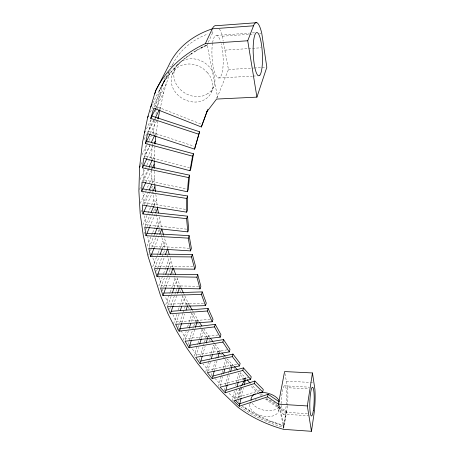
<?xml version="1.0" encoding="UTF-8"?>
<svg xmlns="http://www.w3.org/2000/svg" width="454" height="454" viewBox="0 0 454 454"><rect width="100%" height="100%" fill="white"/><g stroke="black" fill="none" stroke-linecap="round" stroke-linejoin="round"><path stroke-width="0.34" stroke-dasharray="2.27 1.7" d="M267.395 419.763L267.389 420.472L259.784 417.039A90.17 55.757 11 0 1 249.161 411.131L242.697 406.733L242.93 406.137L252.73 412.538L267.395 419.763L267.389 420.472L283.546 426L283.841 427.441A99.335 62.016 10.7 0 1 241.097 407.334M143.526 168.843L143.152 179.688L186.963 189.023M259.813 416.329L259.784 417.039L259.921 416.38M151.551 159.331L152.118 146.216M152.152 145.507L152.243 143.379M154.275 160.217L154.996 144.735M168.922 71.851L161.681 86.118C171.408 67.816 187.99 53.754 206.814 45.423L207.086 44.838L217.523 96.708L215.429 99.454M146.177 144.65L144.809 155.892L189.568 167.946M153.157 134.412L154.933 120.537M155.024 119.833L155.296 117.739M155.96 135.139L158.049 119.277M279.04 406.915L283.841 427.441L286.27 410.881A92.094 64.667 31 0 1 266.504 398.283M201.366 48.033L201.44 47.556L206.865 44.946L201.366 48.033L201.644 47.449M283.546 426L286.27 410.881L286.531 412.346L283.614 428.712M278.699 410.859L279.687 405.575M271.316 421.312L271.316 421.613L267.519 419.814M201.44 47.556L196.247 50.422L196.151 50.899M151.159 119.498L148.679 131.268L194.198 146.273M155.898 114.38L156.738 110.447M156.88 109.789L160.829 91.385L165.335 76.539M160.024 109.403L163.724 92.434L170.505 70.353M249.825 404.44L250.256 402.482M249.308 410.478L249.161 411.131L249.405 410.535M246.011 408.322L245.864 408.975L246.102 408.379M241.409 396.989L243.463 388.198M245.518 379.408L245.835 378.051L240.495 372.728L238.367 381.513M238.685 401.546L239.003 400.195M239.638 397.5L242.351 386.025M243.787 379.947L244.104 378.596L245.835 378.051L246.738 379.135M237.709 398.612L239.996 388.993M240.16 388.306L240.648 386.246M242.118 380.06L242.771 377.314L238.747 373.307L236.233 383.607M236.574 388.947L234.128 399.06L240.325 387.937M232.051 400.78L234.395 391.166M235.734 385.667L236.069 384.294M191.469 53.424L191.185 54.015L191.469 53.424L196.247 50.422M227.414 384.215L229.645 375.447M231.869 366.673L232.386 364.653L227.426 359.046L225.127 367.808M224.094 390.576L225.32 385.775M225.496 385.088L229.009 371.372M229.185 370.685L230.064 367.258M230.235 366.571L230.587 365.203L225.581 359.557L223.232 368.466M220.394 385.917L222.835 376.57M218.533 386.28L221.246 376.003M221.421 375.316L221.966 373.262M222.148 372.575L223.05 369.153M214.328 370.697L217.091 360.595M219.305 352.52L219.855 350.499L215.27 344.58L212.812 353.326M211.15 375.696L211.882 373.023M212.62 370.351L215.014 361.668M215.752 358.995L217.228 353.649M217.415 352.985L217.965 350.982L213.335 345.017L209.549 358.371M207.552 372.013L210.35 362.065M205.764 371.718L209.362 359.035M202.569 355.034L205.134 346.306M207.694 337.572L208.284 335.557L204.113 329.326L201.491 338.054M199.011 360.624L204.328 342.628M204.527 341.958L205.514 338.627M205.707 337.963L206.298 335.96L200.952 328.004M186.764 56.773L186.481 57.363L191.304 53.538M238.282 398.09L241.494 387.336M243.702 379.941L244.104 378.596L242.771 377.314M196.066 356.078L198.659 347.446M194.006 356.333L197.842 343.678M198.046 343.008L202.087 329.689M191.673 339.257L194.817 329.207M195.027 328.537L195.447 327.198M197.121 321.835L197.751 319.82L194.023 313.283L191.021 322.658M187.916 344.756L193.574 326.795M193.784 326.131L194.834 322.805M195.038 322.141L195.668 320.144L190.549 311.2M185.277 340.596L189.091 328.685M183.32 340.142L186.112 331.505M187.61 326.852L188.898 322.862M189.114 322.198L191.9 313.561M181.895 322.68L184.778 313.986M187.661 305.298L188.325 303.295L185.073 296.439L182.128 305.122M177.276 330.069L177.945 328.077M178.167 327.413L178.831 325.422M179.722 322.771L183.047 312.817M183.268 312.153L186.151 303.527L181.384 293.528M175.84 323.685L179.188 313.805M173.57 323.804L176.742 314.52M178.326 309.883L179.688 305.905M179.915 305.241L182.86 296.621M173.326 305.292L177.293 293.959M179.631 287.291L180.096 285.958L176.861 277.496M169.654 309.253L175.732 292.053M175.965 291.389L177.134 288.08M177.366 287.416L177.837 286.094L174.557 277.576M167.645 305.956L172.123 293.443M174.262 287.444L177.355 278.79M165.761 304.651L170.051 292.756M170.29 292.092L175.057 278.875M166.056 287.087L169.978 276.452M162.226 290.935L163.451 287.637M163.695 286.979L167.622 276.424M167.867 275.76L170.074 269.824M160.807 287.41L164.995 276.259M168.23 267.633L170.971 260.329M178.195 64.116L177.9 64.706L182.338 60.342L186.617 56.892M158.855 285.997L163.344 274.142M163.593 273.484L165.591 268.212M165.841 267.554L168.582 260.307M160.393 267.571L164.626 256.601M156.494 271.191L157.515 268.564M157.776 267.905L163.406 253.446M163.661 252.787L164.683 250.16M154.718 268.008L159.246 256.499M162.538 248.128L165.33 241.046M152.731 266.623L157.941 253.502M158.202 252.844L162.89 241.034M217.052 97.882L228.458 69.485L223.317 41.785M154.014 248.315L158.957 236.12M174.342 68.077L174.041 68.673L178.076 64.23M148.634 255.148L149.167 253.837M150.507 250.568L151.574 247.952M151.84 247.299L156.392 236.182M156.658 235.53L159.331 228.986L156.221 214.14M149.065 247.719L154.32 234.99M157.493 227.306L160.137 220.899M147.011 246.216L152.448 233.169M152.72 232.516L154.621 227.948M154.893 227.295L157.612 220.769M211.524 91.912L213.789 86.481M149.701 226.881L155.382 213.482M144.122 233.532L144.678 232.232M145.791 229.633L146.903 227.028M147.181 226.381L153.304 212.08M153.583 211.433L154.973 208.182L155.529 210.832M145.025 226.535L150.2 214.521M154.042 205.617L156.511 199.891M142.902 224.9L147.698 213.879M147.981 213.232L151.086 206.099M151.364 205.452L153.906 199.618M147.079 204.572L152.402 192.536M140.74 212.307L141.892 209.725M144.196 204.561L149.672 192.303M149.962 191.656L152.266 186.492L152.788 190.64M142.721 204.453L148.356 191.9M152.323 183.064L154.593 178.013M275.334 423.469L275.459 422.805L283.665 425.336L283.841 427.441M140.241 203.324L145.49 191.747M145.779 191.106L149.281 183.388M149.576 182.741L151.908 177.593M145.791 182.485L151.71 169.592M152.005 168.95L152.601 167.662M139.474 189.534L141.256 185.692M143.038 181.855L148.974 169.058M149.27 168.423L149.865 167.14M206.814 45.423L207.966 42.948M208.255 42.313L212.937 32.206L212.676 30.849M142.312 181.492L148.827 167.492M152.714 159.15L154.508 155.296M140.059 179.574L145.456 168.099M145.757 167.464L146.653 165.551M146.954 164.916L151.749 154.718M147.278 157.799L152.737 146.319M140.808 164.609L142.329 161.442M144.156 157.646L149.933 145.615M143.946 157.674L150.302 144.463M154.882 134.94L156.403 131.762M159.74 90.079L154.95 105.884L201.655 124.339M141.949 154.962L147.465 143.612M147.771 142.982L148.691 141.092M148.997 140.462L153.594 131.007M150.308 133.578L156.783 120.344M279.409 424.796L279.709 424.184M144.014 139.486L147.113 133.232M147.425 132.608L154.542 118.222M147.811 133.039L154.564 119.362M159.519 109.335L160.449 107.456M146.392 128.908L151.051 119.572M154.786 112.11L156.341 109M156.653 108.375L157.583 106.508M172.066 74.802L174.728 69.513M155.938 107.961L163.724 92.434M154.366 107.042L166.794 82.435M171.76 66.261L173.337 63.157M150.251 112.217L160.829 91.385M152.663 103.24L163.894 81.277M169.291 71.386L159.377 90.794L164.683 80.829L167.628 76.391L174.24 68.196M161.681 86.118L162.05 85.397M164.303 81.55L164.683 80.829M167.237 77.106L167.628 76.391M244.802 379.907L245.835 378.051M196.429 50.315L196.304 50.581M212.517 43.232A21.349 5.51 86.5 0 0 212.001 56.029L212.478 61.699A21.349 5.51 86.5 0 0 218.697 77.997L220.082 77.345A21.349 5.51 86.5 0 0 221.206 43.72M259.881 390.48L234.287 398.402L228.345 392.676M249.189 377.302L220.718 384.663L215.168 378.602M236.704 364.131L208.08 370.141L202.938 363.745M227.193 349.83L196.44 354.829L191.35 347.537M218.124 334.973L185.879 338.729L181.305 331.057M216.694 35.412L249.484 33.097M252.276 32.898L255.063 32.705M219.435 28.92A30.963 7.99 86.5 0 1 222.278 36.212L249.081 34.328M249.791 34.283L254.019 33.982M259.665 33.59L261.073 33.488M210.185 319.429L176.47 321.818L172.764 314.389M224.866 50.144L247.867 48.646M248.565 48.601L261.107 47.784M228.458 69.485L253.576 68.032M254.274 67.986L265.431 67.34M218.697 77.997L252.407 76.136M253.111 76.096L257.327 75.863M203.466 303.198L168.315 304.095L165.165 296.314M192.802 266.646L155.444 266.158L151.67 254.092M198.75 286.304L161.505 285.555L157.901 274.023M286.361 381.161L309.668 382.393M310.371 382.433L313.198 382.58M284.397 385.821L309.497 387.188M284.959 373.619L287.575 387.716L308.589 388.879M189.284 248.27L149.826 245.881L147.737 236.579M265.391 398.935A101.077 71.403 29.8 0 0 282.467 410.132L286.531 412.346L307.647 413.696M283.177 414.11L308.419 415.739M186.588 229.162L145.813 224.702L144.474 215.003M185.533 209.351L143.538 202.637L143.004 192.354M271.452 421.369L275.459 422.805M169.762 66.29L171.533 66.993M232.386 364.653L233.816 366.077M230.587 365.203L232.028 366.633M233.946 368.54L236.347 370.924M213.318 376.582L214.702 378.097M217.965 350.982L220.207 353.501M220.655 354.006L221.552 355.017M223.34 357.037L224.685 358.546M219.855 350.499L221.637 352.508M225.195 356.532L226.535 358.041M206.298 335.96L208.369 338.627M208.783 339.161L210.44 341.289M208.284 335.557L209.93 337.68M213.63 342.458L214.861 344.047M189.789 345.29L190.964 346.975M195.668 320.144L196.803 321.829M197.178 322.391L199.068 325.2M199.442 325.762L200.577 327.442M197.751 319.82L198.875 321.5M179.898 328.696L180.953 330.467M186.151 303.527L187.843 306.478M188.183 307.069L190.209 310.61M188.325 303.295L189.329 305.054M192.343 310.343L193.353 312.108M177.837 286.094L178.428 287.331M179.903 290.429L181.084 292.909M180.096 285.958L180.681 287.189M183.609 293.358L184.489 295.208M172.554 272.383L174.308 276.929M159.53 229.656L160.126 231.665M161.113 235.013L161.703 237.022M161.902 237.692L165.199 248.843M166.987 254.91L170.806 267.843M163.576 235.053L167.617 248.86M170.182 257.634L173.161 267.815M159.32 216.95L161.681 228.379M279.846 406.341L283.665 425.336M222.278 36.212L223.186 41.087M152.873 191.327L154.893 207.523M155.841 194.391L157.311 206.422M151.381 164.626L151.488 167.356M151.517 168.037L151.602 170.085M151.63 170.766L152.13 183.07M154.332 171.226L154.82 184.12M275.311 422.753L275.323 423.105M212.62 42.608A21.349 5.51 86.5 0 1 220.474 41.2M261.305 395.689A101.077 71.403 29.8 0 1 259.813 394.435M258.825 393.59A101.077 71.403 29.8 0 1 250.869 386.099M244.91 379.555A101.077 71.403 29.8 0 1 244.104 378.596M262.588 395.133A92.094 64.667 31 0 1 260.687 393.51M260.216 393.102A92.094 64.667 31 0 1 251.368 384.481M287.575 387.716A20.657 3.768 -87.5 0 1 287.456 405.235M287.399 405.87A20.657 3.768 -87.5 0 1 286.531 412.346M281.412 403.617A14.25 2.599 -87.5 0 1 285.237 386.082A14.25 2.599 -87.5 0 1 285.679 409.139A14.25 2.599 -87.5 0 1 281.446 405.416M172.702 64.423A118.329 80.386 27.3 0 1 207.938 33.925M211.666 32.614A118.329 80.386 27.3 0 1 212.937 32.206M277.74 406.16A14.789 8.694 12.9 0 1 264.427 416.397A14.789 8.694 12.9 0 1 250.727 402.335M255.21 399.293A14.789 8.694 12.9 0 1 256.459 398.935M266.038 399.021A14.789 8.694 12.9 0 1 277.428 405.689M278.813 407A14.693 8.711 12.9 0 1 265.579 410.495A14.693 8.711 12.9 0 1 252.242 403.237M279.829 402.596A14.693 8.711 12.9 0 1 279.942 403.776M207.824 93.649L205.469 94.75A15.612 13.183 29.3 0 1 195.924 96.418L193.132 96.225A21.349 18.075 30 0 1 174.881 69.099A21.349 18.075 30 0 1 205.827 63.594L209.924 67.43A21.349 18.075 30 0 1 207.824 93.649M207.58 72.771L203.437 68.912A21.559 18.143 29.7 0 0 171.391 77.39A21.559 18.143 29.7 0 0 197.711 101.895A21.559 18.143 29.7 0 0 207.58 72.771"/><path stroke-width="0.68" d="M256.799 22.7L216.24 25.708A30.963 7.99 86.5 0 0 212.285 28.818A128.771 88.451 26.3 0 0 168.587 65.819L155.416 91.265L147.692 117.274L142.471 142.613L139.594 167.14L138.879 190.811L140.161 213.596L143.282 235.484L148.095 256.453L160.512 295.554L168.014 313.89L176.833 331.397L186.866 348.082L198.023 363.955L210.225 379.033L223.391 393.317L237.442 406.801A99.568 61.982 10.7 0 0 283.5 429.342L311.461 431.3L313.981 414.099A20.867 3.093 -87.8 0 0 314.889 389.226L312.46 372.95L284.573 371.565L278.398 404.174L278.881 406.228M142.828 188.926L187.633 195.992L186.679 198.449L141.722 191.338L142.028 182.094L187.377 191.77L188.336 189.318L189.585 175.17L143.646 165.449M154.229 168.513L154.241 160.92M155.03 144.031L155.87 135.814M187.377 191.77L188.62 177.61L189.585 175.17M188.62 177.61L142.505 167.844L143.663 158.27L189.954 170.744L190.924 168.309L193.518 153.747L146.602 141.137M158.14 118.585L159.882 110.055M311.461 431.3L307.318 405.944L312.46 372.95M189.954 170.744L192.541 156.165L193.518 153.747M225.876 390.287L254.859 381.031L263.246 389.436L262.713 391.984L233.679 400.91L239.235 406.262L267.576 396.847L268.098 394.276L278.887 401.591M192.541 156.165L145.445 143.504L147.522 133.624L194.562 149.128L199.567 131.773L151.891 116.031L151.596 117.416M262.713 391.984L254.291 383.573L254.859 381.031M254.291 383.573L225.235 392.795L220.065 387.166L250.642 379.317L251.221 376.775L243.44 367.899L212.852 376.082M239.235 406.262L241.091 398.34M244.252 384.816L245.364 380.083M250.642 379.317L242.833 370.441L243.44 367.899M237.062 386.916L238.208 382.189M242.833 370.441L212.171 378.579L207.376 372.638L239.491 365.958L240.115 363.416L232.981 354.075L200.799 361.083M225.235 392.795L227.244 384.89M230.672 371.4L231.699 367.348M239.491 365.958L232.334 356.611L232.981 354.075M223.72 373.205L224.775 369.159M232.334 356.611L200.066 363.58L195.691 357.326L229.327 351.912L229.991 349.376L223.555 339.564L189.789 345.29M194.562 149.128L199.567 131.773M229.327 351.912L222.863 342.095L223.555 339.564M212.171 378.579L214.146 371.366M218.016 357.23L219.117 353.189M222.863 342.095L189.006 347.781L185.079 341.221L220.224 337.174L220.928 334.649L215.236 324.36L179.898 328.696M211.297 358.705L212.432 354.67M220.224 337.174L214.509 326.886L215.236 324.36M200.066 363.58L202.178 356.379M206.116 342.946L207.495 338.241M214.509 326.886L179.075 331.187L175.63 324.309L212.256 321.755L212.994 319.23L208.102 308.47L171.22 311.291M198.591 134.168L150.717 118.369L153.781 108.205L201.338 126.984L207.875 109.329M199.669 344.092L201.287 338.724M212.256 321.755L207.336 310.996L208.102 308.47M207.336 310.996L170.352 313.776L167.424 306.581L205.497 305.65L206.275 303.13L202.24 291.899L163.854 293.068M189.006 347.781L191.253 340.596M195.447 327.198L196.911 322.505M205.497 305.65L201.44 294.419L202.24 291.899M189.307 328.015L190.805 323.327M201.44 294.419L162.941 295.548L160.574 288.029L200.049 288.858L200.861 286.343L197.745 274.659L157.901 274.023M200.049 288.858L196.917 277.167L197.745 274.659M179.075 331.187L181.674 323.35M186.106 309.98L187.44 305.968M201.338 126.984L206.905 111.695L216.581 99.063L256.93 97.139L266.827 67.26L261.782 33.437A31.417 6.623 87.3 0 0 253.514 25.804L212.285 28.818L205.35 43.641A128.624 106.117 15 0 0 155.416 91.265M196.917 277.167L156.948 276.492L154.474 268.626L194.777 269.188L195.623 266.685L192.365 254.439L151.67 254.092M180.317 310.462L181.679 306.456M194.777 269.188L191.492 256.936L192.365 254.439M170.352 313.776L173.093 305.956M177.531 293.29L179.398 287.955M191.492 256.936L150.671 256.55L148.816 248.332L190.515 250.892L191.395 248.395L189.142 235.654L146.994 233.26M172.361 292.773L174.024 288.114M190.515 250.892L188.245 238.14L189.142 235.654M188.245 238.14L145.955 235.705L144.758 227.142L187.786 231.875L188.694 229.389L187.525 216.166L143.997 211.536M162.941 295.548L165.812 287.751M170.71 274.46L172.917 268.479M165.738 274.267L167.98 268.297M187.786 231.875L186.6 218.635L187.525 216.166M186.6 218.635L142.919 213.97L142.448 205.06L186.696 212.16L187.633 209.691L187.633 195.992M256.93 97.139L247.731 40.764L253.514 25.804M156.948 276.492L159.893 268.859M165.375 254.666L167.617 248.86L169.194 254.257M160.007 254.569L162.288 248.775M150.671 256.55L154.014 248.315M159.74 234.19L161.823 229.054L163.378 234.383M206.905 111.695L207.393 110.509M154.587 234.349L157.226 227.948M145.955 235.705L149.428 227.516M155.654 212.847L157.549 208.38L157.39 207.075M151.023 212.614L153.77 206.252M142.919 213.97L146.801 205.202M153.242 190.635L154.922 186.838L154.848 184.801M149.207 190.01L151.755 184.324M141.722 191.338L145.791 182.485M152.601 167.662L154.076 164.439M149.128 166.851L152.413 159.791M142.505 167.844L146.977 158.435M154.252 143.129L155.16 141.217M139.594 167.14L140.201 165.875M151.216 142.556L154.576 135.57M145.445 143.504L149.996 134.208M157.708 118.454L158.321 117.194M155.495 117.484L159.206 109.964M144.525 132.636L145.144 131.393M150.717 118.369L155.626 108.58M147.692 117.274L148.333 116.008M150.739 107.002L152.022 104.494M154.632 93.91L155.591 92.043M241.704 385.469L244.456 380.526M239.826 403.748L268.098 394.276M205.35 43.641L247.731 40.764M259.756 392.659L261.703 392.608A10.839 6.452 12.9 0 1 268.984 393.618L270.947 394.214A14.693 8.711 12.9 0 1 279.465 401.404M307.318 405.944L278.398 404.174L267.576 396.847M235.132 400.031L239.672 404.406M234.292 366.554L237.629 369.879M222.08 353.013L224.753 356.027M247.186 379.68L248.537 381.303A92.094 64.667 31 0 0 250.137 383.131M210.338 338.207L212.807 341.397M199.624 322.618L201.865 325.972M189.664 305.644L192.008 309.759M180.976 287.808L183.314 292.739M173.405 268.456L175.63 274.267M157.549 208.38L158.503 212.994M154.922 186.838L155.506 191.645M186.679 198.449L186.696 212.16M251.09 400.292A14.693 8.711 12.9 0 1 255.347 393.839M259.875 75.143L258.729 75.79A21.661 4.563 87.3 0 1 253.604 59.179L253.224 53.419A21.661 4.563 87.3 0 1 256.589 32.546A21.661 4.563 87.3 0 1 262.196 50.865A21.661 4.563 87.3 0 1 259.875 75.143M313.334 410.609A14.392 2.134 -87.9 0 0 312.834 387.415A14.392 2.134 -87.9 0 0 309.815 406.88A14.392 2.134 -87.9 0 0 313.334 410.609"/></g></svg>
